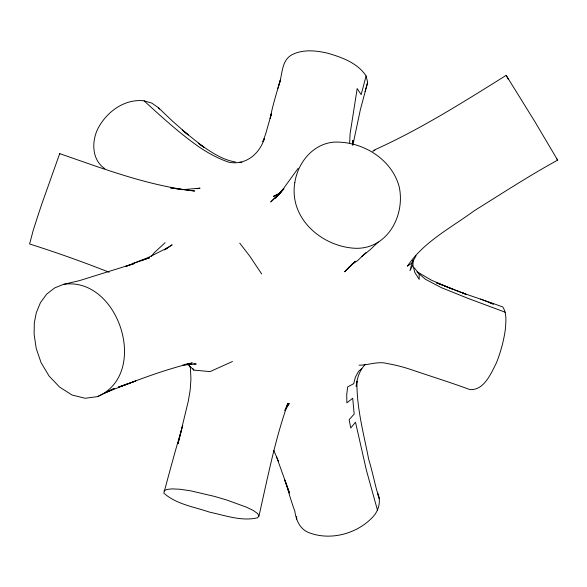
<?xml version="1.0" encoding="UTF-8"?>
<svg xmlns="http://www.w3.org/2000/svg" width="587" height="587" viewBox="0 0 587 587"><rect width="100%" height="100%" fill="white"/><g stroke="black" fill="none" stroke-linecap="round" stroke-linejoin="round"><path stroke-width="0.88" d="M365.165 364.483C359.486 370.346 357.021 378.322 356.199 386.275L356.977 381.183C356.463 407.694 363.72 433.514 368.687 459.357C371.916 469.783 374.168 480.467 376.913 491.026C381.205 499.192 379.62 509.024 373.736 515.951C358.121 533.686 330.393 541.317 308.27 532.402C299.686 528.77 295.98 519.781 294.806 511.108C290.983 500.909 288.239 490.372 284.805 480.056L289.523 493.043L276.426 456.547M349.669 142.839L350.072 133.953L357.175 88.556L361.159 94.639L366.112 75.943C357.505 62.838 341.759 57.277 327.37 53.116C316.041 50.519 303.618 49.242 292.774 54.327C281.026 59.881 282.729 74.366 278.972 84.829C275.641 95.916 272.368 107.047 270.152 118.42L271.407 113.775L265.581 134.254L262.837 141.68L264.458 138.459C259.447 153.955 245.968 165.431 229.003 162.276C217.139 158.233 206.103 152.011 195.926 144.732C177.582 131.451 160.772 116.16 144.116 100.847C125.347 98.55 107.817 111.002 98.895 126.814C91.389 139.845 91.212 159.642 104.882 168.689M181.566 429.713C175.19 450.699 169.555 472.073 163.817 493.131C176.261 504.262 194.062 506.845 209.464 512.106C225.078 515.408 241.565 521.594 257.568 517.785L258.962 516.01C267.569 478.214 274.936 439.854 287.946 403.262L284.834 410.423M414.253 267.723L419.118 274.004L419.228 279.375L414.914 272.588L412.859 265.104L413.351 259.968M352.391 144.93L352.853 140.432L352.332 144.93M352.89 144.989L360.352 109.74L367.645 82.393L366.112 75.943M177.971 443.706L182.711 425.392L182.029 427.982M178.015 443.684L188.339 400.994L190.203 389.849L190.944 379.085L190.415 368.166L189.146 364.747M365.077 91.543L367.645 82.393M278.972 84.829L280.439 79.869L277.878 88.424M412.69 260.672L409.953 270.636L412.859 265.104M196.579 188.713L200.057 188.163L182.586 189.674L170.7 187.921L194.671 191.024C148.049 185.749 103.73 168.873 59.698 153.618L41.919 203.696A39.784 0.829 -71.4 0 0 33.195 230.449L29.599 243.994C56.418 252.447 82.958 261.912 109.072 272.229M416.08 255.793L411.861 263.101L407.415 266.175C423.785 241.624 450.992 227.917 474.149 210.806C501.797 193.629 529.063 175.755 557.65 160.134L534.874 121.656L506.17 75.356C463.202 102.175 420.189 129.463 373.853 150.199M285.077 410.467L289.259 403.489L286.61 406.967M298.167 168.286L283.726 188.229L275.391 198.186L284.035 188.897M151.483 256.358L154.249 252.733L165.086 242.725M349.082 267.327L352.919 263.336L351.635 264.634M350.358 265.933L344.584 271.796L355.267 261.45M281.797 191.091L270.739 201.979L279.801 193.138L276.044 195.508L280.491 193.108M355.406 261.23L352.904 263.673L357.586 260.657L366.031 252.557M378.241 242.02L370.419 249.497L361.768 256.512L363.03 255.323M361.797 368.709L358.628 371.219L355.348 377.221L353.704 383.7L347.665 386.892L346.726 394.706L346.88 402.873L352.706 398.25L354.174 414.099L349.133 419.698L350.762 428.004L355.502 422.207L366.486 470.605L377.456 510.11M164.521 249.827L172.182 244.786L164.595 249.783L167.471 247.861L148.012 257.59L125.794 266.388L134.672 263.416L79.377 280.659L63.557 284.343L54.584 287.975L46.681 294.138L40.437 302.694L36.306 312.673L34.325 322.652L34.119 334.274L36.203 348.407L41.075 362.634L49.081 376.047L59.647 387.127L72.106 395.022L85.152 398.272L97.457 396.629L114.326 388.418L104.303 393.195C133.044 381.557 162.151 370.294 192.323 362.949L184.399 364.52M97.457 396.629C150.265 374.014 118.647 276.073 63.557 284.343M163.934 490.93L166.745 489.477L171.925 488.89L179.886 489.242L190.504 490.798L214.49 496.397L226.692 499.992L246.547 507.205L253.452 510.558L257.612 513.552L258.962 516.01M281.114 192.624L273.41 196.418L280.579 192.918M232.474 361.497L210.087 371.593L193.842 370.118L187.532 363.962M372.598 151.299L374.961 150.345M118.574 387.119L135.758 381L118.574 387.119L128.502 383.597M133.234 263.424L149.67 257.722L140.836 260.782M182.476 365.18L196.219 364.028L193.703 363.683M239.606 162.276L241.895 162.313M359.09 365.173C368.577 365.246 377.962 360.88 387.611 363.624C396.915 365.187 406.006 367.755 414.899 370.896C433.228 377.096 451.733 382.834 469.857 389.599C484.18 390.553 491.07 373.325 496.463 362.759C500.748 351.951 503.785 340.68 505.37 329.153C505.877 321.742 507.014 313.605 502.817 306.986C489.529 302.07 475.918 297.624 462.468 292.898L465.865 294.175L436.273 282.721L453.634 289.567L431.24 280.102L417.232 271.854M235.409 161.968C221.438 159.693 209.662 151.079 198.296 143.184L204.049 147.447L182.241 130.087L188.258 134.907L172.761 121.406L158.497 107.759L151.82 103.099L144.116 100.847M189.432 363.713L191.083 364.189M505.253 312.233L468.118 298.416L441.365 287.652L425.502 279.317L417.13 272.148M454.448 289.875L465.865 294.175M480.672 299.077L493.396 304.139L489.749 302.679M557.65 160.134L556.373 158.373M239.753 243.128L249.857 256.284L261.677 273.953M158.497 107.759L159.466 109.153M192.94 368.592L193.842 370.118M508.386 79.494L506.17 75.356M273.74 450.405L278.642 461.617M377.36 493.528L379.393 498.825M59.698 153.618L59.823 154.043M296.648 516.589L296.706 519.121M294.806 182.704C289.112 216.985 319.321 244.486 351.415 247.978C385.454 252.08 405.646 217.212 399.233 186.901C391.771 158.784 362.106 140.961 333.922 142.135C312.864 143.852 297.741 162.753 294.806 182.704"/></g></svg>
